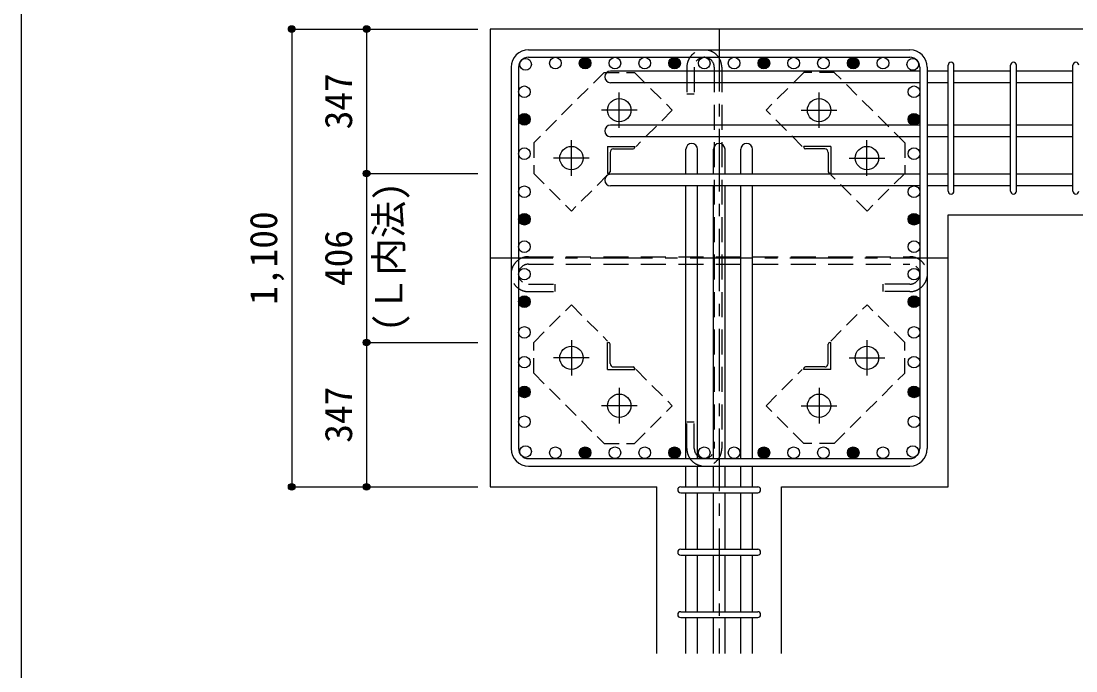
# Model space of a CAD drawing. Units: millimetres at full size, sheet at 1:30. Extents: x -5973 to 5954, y -4195 to 4201.
# Drawn here: x -5973 to -3439, y 1531 to 3092 of the extents above; entities that cross this region are included whole.
import ezdxf
from ezdxf.enums import TextEntityAlignment as Align

# ---------------------------------------------------------------- set-up
doc = ezdxf.new("R2010")
doc.units = ezdxf.units.MM
doc.header["$LTSCALE"] = 30
doc.header["$PDMODE"] = 32
doc.header["$PDSIZE"] = 15
for name, pattern in [('CHAIN1', [8, 5, -1, 1, -1]), ('DASHED1', [1.8, 1.2, -0.6]), ('DASHED2', [3, 2, -1])]:
    doc.linetypes.add(name, pattern=pattern)
for name, color, linetype in [('0-1', 2, 'Continuous'), ('0-2', 4, 'CHAIN1'), ('0-3', 4, 'Continuous'), ('0-4', 7, 'Continuous'), ('0-5', 7, 'Continuous'), ('0-6', 7, 'Continuous'), ('0-9', 4, 'DASHED1'), ('0-A', 4, 'Continuous'), ('0-C', 7, 'DASHED2'), ('0-D', 4, 'Continuous'), ('F-0_枠', 6, 'Continuous')]:
    doc.layers.add(name, color=color, linetype=linetype)
doc.styles.add('ＭＳ ゴシック', font='')
doc.styles.get('ＭＳ ゴシック').set_extended_font_data('MS Gothic')

msp = doc.modelspace()

# ---------------------------------------------------------------- linework, layer by layer
at = {"layer": '0-1'}
for p, q in [((-3345.8, 3073.3), (-4845.8, 3073.3)), ((-4845.8, 3073.3), (-4845.8, 1973.3)), ((-3745.8, 2626.8), (-3345.8, 2626.8)), ((-3745.8, 1973.3), (-3745.8, 2626.8)), ((-4845.8, 1973.3), (-4445.3, 1973.3)), ((-4445.3, 1573.3), (-4445.3, 1973.3)), ((-4146.3, 1573.3), (-4146.3, 1973.3)), ((-4146.3, 1973.3), (-3745.8, 1973.3))]:
    msp.add_line(p, q, dxfattribs=at)
at = {"layer": '0-2'}
for p, q in [((-4535.8, 2835.5), (-4535.8, 2921)), ((-4055.8, 2835.6), (-4055.8, 2921.1)), ((-4493.1, 2878.3), (-4578.6, 2878.3)), ((-4098.6, 2878.3), (-4013.1, 2878.3)), ((-4650.8, 2720.5), (-4650.8, 2806)), ((-3940.8, 2720.6), (-3940.8, 2806.1)), ((-4608.1, 2763.3), (-4693.6, 2763.3)), ((-3983.6, 2763.3), (-3898.1, 2763.3)), ((-4650.8, 2326), (-4650.8, 2240.5)), ((-3940.8, 2326.1), (-3940.8, 2240.6)), ((-4608, 2283.3), (-4693.5, 2283.3)), ((-3983.5, 2283.3), (-3898, 2283.3)), ((-4535.8, 2211), (-4535.8, 2125.5)), ((-4055.8, 2211.1), (-4055.8, 2125.6)), ((-4493, 2168.3), (-4578.5, 2168.3)), ((-4098.5, 2168.3), (-4013, 2168.3))]:
    msp.add_line(p, q, dxfattribs=at)
at = {"layer": '0-2', "color": 3, "linetype": 'Continuous'}
for centre in [(-4535.8, 2878.3), (-4055.8, 2878.3), (-4650.8, 2763.3), (-3940.8, 2763.3), (-4650.8, 2283.3), (-3940.8, 2283.3), (-4535.8, 2168.3), (-4055.8, 2168.3)]:
    msp.add_circle(centre, 28, dxfattribs=at)
at = {"layer": '0-3', "color": 3}
for centre in [(-4760.87, 2988.37), (-4689.32, 2991.3), (-4617.77, 2991.3), (-4546.22, 2991.3), (-4474.67, 2991.3), (-4403.12, 2991.3), (-4331.58, 2991.3), (-4260.03, 2991.3), (-4188.48, 2991.3), (-4116.93, 2991.3), (-4045.38, 2991.3), (-3973.83, 2991.3), (-3902.28, 2991.3), (-3830.73, 2988.37), (-4763.8, 2922.37), (-3827.8, 2922.37), (-4763.8, 2856.37), (-3827.8, 2856.37), (-4763.8, 2773.72), (-3827.8, 2773.72), (-4763.8, 2682.3), (-3827.8, 2682.3), (-4763.8, 2616.3), (-3827.8, 2616.3), (-4763.8, 2550.3), (-3827.8, 2550.3), (-4763.8, 2484.3), (-3827.8, 2484.3), (-4763.8, 2418.3), (-3827.8, 2418.3), (-4763.8, 2344.43), (-3827.8, 2344.43), (-4763.8, 2272.88), (-3827.8, 2272.88), (-4763.8, 2201.33), (-3827.8, 2201.33), (-4763.8, 2129.78), (-3827.8, 2129.78), (-4760.87, 2058.23), (-4689.32, 2055.3), (-4617.77, 2055.3), (-4546.22, 2055.3), (-4474.67, 2055.3), (-4403.12, 2055.3), (-4331.58, 2055.3), (-4260.03, 2055.3), (-4188.48, 2055.3), (-4116.93, 2055.3), (-4045.38, 2055.3), (-3973.83, 2055.3), (-3902.28, 2055.3), (-3830.73, 2058.23)]:
    msp.add_circle(centre, 14, dxfattribs=at)
at = {"layer": '0-3'}
for centre, radius in [((-4617.77, 2991.3), 12.6), ((-4617.77, 2991.3), 11.2), ((-4617.77, 2991.3), 9.8), ((-4617.77, 2991.3), 8.4), ((-4617.77, 2991.3), 7), ((-4617.77, 2991.3), 5.6), ((-4617.77, 2991.3), 4.2), ((-4617.77, 2991.3), 2.8), ((-4617.77, 2991.3), 1.4), ((-4403.12, 2991.3), 12.6), ((-4403.12, 2991.3), 11.2), ((-4403.12, 2991.3), 9.8), ((-4403.12, 2991.3), 8.4), ((-4403.12, 2991.3), 7), ((-4403.12, 2991.3), 5.6), ((-4403.12, 2991.3), 4.2), ((-4403.12, 2991.3), 2.8), ((-4403.12, 2991.3), 1.4), ((-4188.48, 2991.3), 12.6), ((-4188.48, 2991.3), 11.2), ((-4188.48, 2991.3), 9.8), ((-4188.48, 2991.3), 8.4), ((-4188.48, 2991.3), 7), ((-4188.48, 2991.3), 5.6), ((-4188.48, 2991.3), 4.2), ((-4188.48, 2991.3), 2.8), ((-4188.48, 2991.3), 1.4), ((-3973.83, 2991.3), 12.6), ((-3973.83, 2991.3), 11.2), ((-3973.83, 2991.3), 9.8), ((-3973.83, 2991.3), 8.4), ((-3973.83, 2991.3), 7), ((-3973.83, 2991.3), 5.6), ((-3973.83, 2991.3), 4.2), ((-3973.83, 2991.3), 2.8), ((-3973.83, 2991.3), 1.4), ((-4763.8, 2856.37), 12.6), ((-4763.8, 2856.37), 11.2), ((-4763.8, 2856.37), 9.8), ((-4763.8, 2856.37), 8.4), ((-3827.8, 2856.37), 12.6), ((-3827.8, 2856.37), 11.2), ((-3827.8, 2856.37), 9.8), ((-3827.8, 2856.37), 8.4), ((-4763.8, 2856.37), 7), ((-4763.8, 2856.37), 5.6), ((-4763.8, 2856.37), 4.2), ((-4763.8, 2856.37), 2.8), ((-4763.8, 2856.37), 1.4), ((-3827.8, 2856.37), 7), ((-3827.8, 2856.37), 5.6), ((-3827.8, 2856.37), 4.2), ((-3827.8, 2856.37), 2.8), ((-3827.8, 2856.37), 1.4), ((-4763.8, 2616.3), 12.6), ((-4763.8, 2616.3), 11.2), ((-4763.8, 2616.3), 9.8), ((-4763.8, 2616.3), 8.4), ((-4763.8, 2616.3), 7), ((-4763.8, 2616.3), 5.6), ((-4763.8, 2616.3), 4.2), ((-4763.8, 2616.3), 2.8), ((-4763.8, 2616.3), 1.4), ((-3827.8, 2616.3), 12.6), ((-3827.8, 2616.3), 11.2), ((-3827.8, 2616.3), 9.8), ((-3827.8, 2616.3), 8.4), ((-3827.8, 2616.3), 7), ((-3827.8, 2616.3), 5.6), ((-3827.8, 2616.3), 4.2), ((-3827.8, 2616.3), 2.8), ((-3827.8, 2616.3), 1.4), ((-4763.8, 2418.3), 12.6), ((-4763.8, 2418.3), 11.2), ((-4763.8, 2418.3), 9.8), ((-4763.8, 2418.3), 8.4), ((-4763.8, 2418.3), 7), ((-4763.8, 2418.3), 5.6), ((-4763.8, 2418.3), 4.2), ((-4763.8, 2418.3), 2.8), ((-4763.8, 2418.3), 1.4), ((-3827.8, 2418.3), 12.6), ((-3827.8, 2418.3), 11.2), ((-3827.8, 2418.3), 9.8), ((-3827.8, 2418.3), 8.4), ((-3827.8, 2418.3), 7), ((-3827.8, 2418.3), 5.6), ((-3827.8, 2418.3), 4.2), ((-3827.8, 2418.3), 2.8), ((-3827.8, 2418.3), 1.4), ((-4763.8, 2201.33), 12.6), ((-4763.8, 2201.33), 11.2), ((-4763.8, 2201.33), 9.8), ((-4763.8, 2201.33), 8.4), ((-4763.8, 2201.33), 7), ((-4763.8, 2201.33), 5.6), ((-4763.8, 2201.33), 4.2), ((-3827.8, 2201.33), 12.6), ((-3827.8, 2201.33), 11.2), ((-3827.8, 2201.33), 9.8), ((-3827.8, 2201.33), 8.4), ((-3827.8, 2201.33), 7), ((-3827.8, 2201.33), 5.6), ((-3827.8, 2201.33), 4.2), ((-4763.8, 2201.33), 2.8), ((-4763.8, 2201.33), 1.4), ((-3827.8, 2201.33), 2.8), ((-3827.8, 2201.33), 1.4), ((-4617.77, 2055.3), 12.6), ((-4617.77, 2055.3), 11.2), ((-4617.77, 2055.3), 9.8), ((-4617.77, 2055.3), 8.4), ((-4617.77, 2055.3), 7), ((-4617.77, 2055.3), 5.6), ((-4617.77, 2055.3), 4.2), ((-4617.77, 2055.3), 2.8), ((-4617.77, 2055.3), 1.4), ((-4403.12, 2055.3), 12.6), ((-4403.12, 2055.3), 11.2), ((-4403.12, 2055.3), 9.8), ((-4403.12, 2055.3), 8.4), ((-4403.12, 2055.3), 7), ((-4403.12, 2055.3), 5.6), ((-4403.12, 2055.3), 4.2), ((-4403.12, 2055.3), 2.8), ((-4403.12, 2055.3), 1.4), ((-4188.48, 2055.3), 12.6), ((-4188.48, 2055.3), 11.2), ((-4188.48, 2055.3), 9.8), ((-4188.48, 2055.3), 8.4), ((-4188.48, 2055.3), 7), ((-4188.48, 2055.3), 5.6), ((-4188.48, 2055.3), 4.2), ((-4188.48, 2055.3), 2.8), ((-4188.48, 2055.3), 1.4), ((-3973.83, 2055.3), 12.6), ((-3973.83, 2055.3), 11.2), ((-3973.83, 2055.3), 9.8), ((-3973.83, 2055.3), 8.4), ((-3973.83, 2055.3), 7), ((-3973.83, 2055.3), 5.6), ((-3973.83, 2055.3), 4.2), ((-3973.83, 2055.3), 2.8), ((-3973.83, 2055.3), 1.4)]:
    msp.add_circle(centre, radius, dxfattribs=at)
at = {"layer": '0-4'}
for p, q in [((-4753.8, 3023.3), (-3837.8, 3023.3)), ((-4753.8, 3005.3), (-3837.8, 3005.3)), ((-4795.8, 2981.3), (-4795.8, 2065.3)), ((-4777.8, 2981.3), (-4777.8, 2065.3)), ((-3813.8, 2981.3), (-3813.8, 2065.3)), ((-3795.8, 2981.3), (-3795.8, 2065.3)), ((-4753.8, 2041.3), (-3837.8, 2041.3)), ((-4753.8, 2023.3), (-3837.8, 2023.3))]:
    msp.add_line(p, q, dxfattribs=at)
for centre, radius, start, end in [((-4753.8, 2981.3), 42, 90, 180), ((-3837.8, 2981.3), 42, 0, 90), ((-4753.8, 2981.3), 24, 90, 180), ((-3837.8, 2981.3), 24, 0, 90), ((-4753.8, 2065.3), 42, 180, 270), ((-4753.8, 2065.3), 24, 180, 270), ((-4753.8, 2065.3), 24, 180, 270), ((-3837.8, 2065.3), 42, 270, 0), ((-3837.8, 2065.3), 24, 270, 0)]:
    msp.add_arc(centre, radius, start, end, dxfattribs=at)
at = {"layer": '0-5'}
for p, q in [((-3813.8, 2972.37), (-4556.8, 2972.37)), ((-3745.8, 2972.37), (-3795.8, 2972.37)), ((-3595.8, 2972.37), (-3731.8, 2972.37)), ((-3445.8, 2972.37), (-3581.8, 2972.37)), ((-3813.8, 2944.37), (-4556.8, 2944.37)), ((-3745.8, 2944.37), (-3795.8, 2944.37)), ((-3595.8, 2944.37), (-3731.8, 2944.37)), ((-3445.8, 2944.37), (-3581.8, 2944.37)), ((-3813.8, 2842.37), (-4556.8, 2842.37)), ((-3745.8, 2842.37), (-3795.8, 2842.37)), ((-3595.8, 2842.37), (-3731.8, 2842.37)), ((-3445.8, 2842.37), (-3581.8, 2842.37)), ((-3813.8, 2814.37), (-4556.8, 2814.37)), ((-3745.8, 2814.37), (-3795.8, 2814.37)), ((-3595.8, 2814.37), (-3731.8, 2814.37)), ((-3445.8, 2814.37), (-3581.8, 2814.37)), ((-4375.8, 2724.3), (-4375.8, 2784.3)), ((-4347.8, 2724.3), (-4347.8, 2784.3)), ((-4309.8, 2724.3), (-4309.8, 2784.3)), ((-4281.8, 2724.3), (-4281.8, 2784.3)), ((-4243.8, 2724.3), (-4243.8, 2784.3)), ((-4215.8, 2724.3), (-4215.8, 2784.3)), ((-3813.8, 2724.3), (-4556.8, 2724.3)), ((-3745.8, 2724.3), (-3795.8, 2724.3)), ((-3595.8, 2724.3), (-3731.8, 2724.3)), ((-3445.8, 2724.3), (-3581.8, 2724.3)), ((-3813.8, 2696.3), (-4556.8, 2696.3)), ((-4375.8, 2041.3), (-4375.8, 2696.3)), ((-4347.8, 2041.3), (-4347.8, 2696.3)), ((-4309.8, 2041.3), (-4309.8, 2696.3)), ((-4281.8, 2041.3), (-4281.8, 2696.3)), ((-4243.8, 2041.3), (-4243.8, 2696.3)), ((-4215.8, 2041.3), (-4215.8, 2696.3)), ((-3745.8, 2696.3), (-3795.8, 2696.3)), ((-3595.8, 2696.3), (-3731.8, 2696.3)), ((-3445.8, 2696.3), (-3581.8, 2696.3)), ((-4375.8, 1973.3), (-4375.8, 2023.3)), ((-4347.8, 1973.3), (-4347.8, 2023.3)), ((-4309.8, 1973.3), (-4309.8, 2023.3)), ((-4281.8, 1973.3), (-4281.8, 2023.3)), ((-4243.8, 1973.3), (-4243.8, 2023.3)), ((-4215.8, 1973.3), (-4215.8, 2023.3)), ((-4375.8, 1823.3), (-4375.8, 1959.3)), ((-4347.8, 1823.3), (-4347.8, 1959.3)), ((-4309.8, 1823.3), (-4309.8, 1959.3)), ((-4281.8, 1823.3), (-4281.8, 1959.3)), ((-4243.8, 1823.3), (-4243.8, 1959.3)), ((-4215.8, 1823.3), (-4215.8, 1959.3)), ((-4375.8, 1673.3), (-4375.8, 1809.3)), ((-4347.8, 1673.3), (-4347.8, 1809.3)), ((-4309.8, 1673.3), (-4309.8, 1809.3)), ((-4281.8, 1673.3), (-4281.8, 1809.3)), ((-4243.8, 1673.3), (-4243.8, 1809.3)), ((-4215.8, 1673.3), (-4215.8, 1809.3)), ((-4375.8, 1573.3), (-4375.8, 1659.3)), ((-4347.8, 1573.3), (-4347.8, 1659.3)), ((-4309.8, 1573.3), (-4309.8, 1659.3)), ((-4281.8, 1573.3), (-4281.8, 1659.3)), ((-4243.8, 1573.3), (-4243.8, 1659.3)), ((-4215.8, 1573.3), (-4215.8, 1659.3))]:
    msp.add_line(p, q, dxfattribs=at)
for centre, start, end in [((-4556.8, 2958.37), 90, 270), ((-4556.8, 2828.37), 90, 270), ((-4361.8, 2784.3), 0, 180), ((-4295.8, 2784.3), 0, 180), ((-4229.8, 2784.3), 0, 180), ((-4556.8, 2710.3), 90, 270)]:
    msp.add_arc(centre, 14, start, end, dxfattribs=at)
at = {"layer": '0-6'}
for p, q in [((-3745.8, 2683.8), (-3745.8, 2986.37)), ((-3731.8, 2683.8), (-3731.8, 2986.37)), ((-3595.8, 2683.8), (-3595.8, 2986.37)), ((-3581.8, 2683.8), (-3581.8, 2986.37)), ((-3445.8, 2683.8), (-3445.8, 2986.37)), ((-4388.3, 1973.3), (-4203.3, 1973.3)), ((-4388.3, 1959.3), (-4203.3, 1959.3)), ((-4388.3, 1823.3), (-4203.3, 1823.3)), ((-4388.3, 1809.3), (-4203.3, 1809.3)), ((-4388.3, 1673.3), (-4203.3, 1673.3)), ((-4388.3, 1659.3), (-4203.3, 1659.3))]:
    msp.add_line(p, q, dxfattribs=at)
for centre, start, end in [((-3738.8, 2986.37), 0, 180), ((-3738.8, 2986.37), 0, 180), ((-3738.8, 2986.37), 0, 180), ((-3738.8, 2986.37), 0, 180), ((-3588.8, 2986.37), 0, 180), ((-3438.8, 2986.37), 0, 180), ((-3738.8, 2683.8), 180, 0), ((-3738.8, 2683.8), 180, 0), ((-3738.8, 2683.8), 180, 0), ((-3738.8, 2683.8), 180, 0), ((-3588.8, 2683.8), 180, 0), ((-3438.8, 2683.8), 180, 0), ((-4388.3, 1966.3), 90, 270), ((-4388.3, 1966.3), 90, 270), ((-4388.3, 1966.3), 90, 270), ((-4388.3, 1966.3), 90, 270), ((-4203.3, 1966.3), 270, 90), ((-4203.3, 1966.3), 270, 90), ((-4203.3, 1966.3), 270, 90), ((-4203.3, 1966.3), 270, 90), ((-4388.3, 1816.3), 90, 270), ((-4203.3, 1816.3), 270, 90), ((-4388.3, 1666.3), 90, 270), ((-4203.3, 1666.3), 270, 90)]:
    msp.add_arc(centre, 7, start, end, dxfattribs=at)
at = {"layer": '0-9'}
for p, q in [((-4572.44, 2968.94), (-4741.44, 2799.94)), ((-4572.44, 2968.94), (-4498.9, 2968.94)), ((-4498.9, 2968.94), (-4408.39, 2878.43)), ((-4092.7, 2968.94), (-4183.21, 2878.43)), ((-4019.16, 2968.94), (-4092.7, 2968.94)), ((-3850.16, 2799.94), (-4019.16, 2968.94)), ((-4408.39, 2878.43), (-4495.52, 2791.3)), ((-4096.08, 2791.3), (-4183.21, 2878.43)), ((-4741.44, 2799.94), (-4741.44, 2726.4)), ((-3850.16, 2799.94), (-3850.16, 2726.4)), ((-4741.44, 2726.4), (-4650.93, 2635.89)), ((-4563.8, 2723.02), (-4650.93, 2635.89)), ((-3940.67, 2635.89), (-4027.8, 2723.02)), ((-3850.16, 2726.4), (-3940.67, 2635.89)), ((-4741.44, 2320.2), (-4650.93, 2410.71)), ((-4650.93, 2410.71), (-4563.8, 2323.58)), ((-4027.8, 2323.58), (-3940.67, 2410.71)), ((-3850.16, 2320.2), (-3940.67, 2410.71)), ((-4741.44, 2246.66), (-4741.44, 2320.2)), ((-3850.16, 2246.66), (-3850.16, 2320.2)), ((-4741.44, 2246.66), (-4572.44, 2077.66)), ((-4495.52, 2255.3), (-4408.39, 2168.17)), ((-4183.21, 2168.17), (-4096.08, 2255.3)), ((-4019.16, 2077.66), (-3850.16, 2246.66)), ((-4498.9, 2077.66), (-4408.39, 2168.17)), ((-4092.7, 2077.66), (-4183.21, 2168.17)), ((-4572.44, 2077.66), (-4498.9, 2077.66)), ((-4019.16, 2077.66), (-4092.7, 2077.66))]:
    msp.add_line(p, q, dxfattribs=at)
at = {"layer": '0-A'}
for p, q in [((-4563.8, 2791.3), (-4498.8, 2791.3)), ((-4563.8, 2791.3), (-4563.8, 2726.3)), ((-4498.8, 2791.3), (-4498.8, 2789.3)), ((-4027.8, 2791.3), (-4092.8, 2791.3)), ((-4092.8, 2789.3), (-4092.8, 2791.3)), ((-4027.8, 2791.3), (-4027.8, 2726.3)), ((-4557.8, 2776.8), (-4557.8, 2730.3)), ((-4549.3, 2785.3), (-4502.8, 2785.3)), ((-4042.3, 2785.3), (-4088.8, 2785.3)), ((-4033.8, 2776.8), (-4033.8, 2730.3)), ((-4561.8, 2726.3), (-4563.8, 2726.3)), ((-4027.8, 2726.3), (-4029.8, 2726.3)), ((-4563.8, 2320.3), (-4561.8, 2320.3)), ((-4563.8, 2255.3), (-4563.8, 2320.3)), ((-4557.8, 2269.8), (-4557.8, 2316.3)), ((-4033.8, 2269.8), (-4033.8, 2316.3)), ((-4029.8, 2320.3), (-4027.8, 2320.3)), ((-4027.8, 2255.3), (-4027.8, 2320.3)), ((-4549.3, 2261.3), (-4502.8, 2261.3)), ((-4498.8, 2257.3), (-4498.8, 2255.3)), ((-4092.8, 2255.3), (-4092.8, 2257.3)), ((-4042.3, 2261.3), (-4088.8, 2261.3)), ((-4563.8, 2255.3), (-4498.8, 2255.3)), ((-4027.8, 2255.3), (-4092.8, 2255.3))]:
    msp.add_line(p, q, dxfattribs=at)
for centre, radius, start, end in [((-4502.8, 2789.3), 4, 270, 0), ((-4088.8, 2789.3), 4, 180, 270), ((-4549.3, 2776.8), 8.5, 90, 180), ((-4042.3, 2776.8), 8.5, 0, 90), ((-4561.8, 2730.3), 4, 270, 0), ((-4029.8, 2730.3), 4, 180, 270), ((-4561.8, 2316.3), 4, 0, 90), ((-4029.8, 2316.3), 4, 90, 180), ((-4549.3, 2269.8), 8.5, 180, 270), ((-4502.8, 2257.3), 4, 0, 90), ((-4088.8, 2257.3), 4, 90, 180), ((-4042.3, 2269.8), 8.5, 270, 0)]:
    msp.add_arc(centre, radius, start, end, dxfattribs=at)
at = {"layer": '0-C'}
for p, q in [((-4373.58, 2981.3), (-4373.58, 2917.3)), ((-4355.58, 2981.3), (-4355.58, 2917.3)), ((-4307.58, 2981.3), (-4307.58, 2065.3)), ((-4289.58, 2981.3), (-4289.58, 2065.3)), ((-4373.58, 2917.3), (-4355.58, 2917.3)), ((-4753.8, 2526.3), (-3837.8, 2526.3)), ((-4753.8, 2508.3), (-3837.8, 2508.3)), ((-4753.8, 2460.3), (-4689.8, 2460.3)), ((-4689.8, 2442.3), (-4689.8, 2460.3)), ((-3837.8, 2460.3), (-3901.8, 2460.3)), ((-4753.8, 2442.3), (-4689.8, 2442.3)), ((-4355.58, 2065.3), (-4355.58, 2129.3))]:
    msp.add_line(p, q, dxfattribs=at)
for points in [[(-3837.8, 2442.3), (-3901.8, 2442.3), (-3901.8, 2460.3)], [(-4373.58, 2065.3), (-4373.58, 2129.3), (-4355.58, 2129.3)]]:
    msp.add_lwpolyline(points, dxfattribs=at)
for centre, radius, start, end in [((-4331.58, 2981.3), 42, 0, 180), ((-4331.58, 2981.3), 24, 0, 180), ((-4753.8, 2484.3), 42, 90, 270), ((-3837.8, 2484.3), 42, 270, 90), ((-4753.8, 2484.3), 24, 90, 270), ((-3837.8, 2484.3), 24, 270, 90), ((-4331.58, 2065.3), 42, 180, 0), ((-4331.58, 2065.3), 24, 180, 0)]:
    msp.add_arc(centre, radius, start, end, dxfattribs=at)
at = {"layer": '0-D'}
for p, q in [((-5322.84, 3073.3), (-5142.84, 3073.3)), ((-5322.84, 3073.3), (-5142.84, 3073.3)), ((-5322.84, 3073.3), (-5322.84, 1973.3)), ((-5142.84, 3073.3), (-5142.84, 2726.3)), ((-5142.84, 3073.3), (-4875.8, 3073.3)), ((-5142.84, 2726.3), (-4875.8, 2726.3)), ((-5142.84, 2726.3), (-5142.84, 2320.3)), ((-5142.84, 2320.3), (-4875.8, 2320.3)), ((-5142.84, 2320.3), (-5142.84, 1973.3)), ((-5322.84, 1973.3), (-5142.84, 1973.3)), ((-5142.84, 1973.3), (-4875.8, 1973.3)), ((-5142.84, 1973.3), (-4875.8, 1973.3))]:
    msp.add_line(p, q, dxfattribs=at)
at = {"layer": '0-D', "linetype": 'CHAIN1'}
for p, q in [((-4295.8, 3073.3), (-4295.8, 1573.3)), ((-4845.8, 2523.3), (-3745.8, 2523.3))]:
    msp.add_line(p, q, dxfattribs=at)
at = {"layer": '0-D'}
for centre, radius in [((-5322.84, 3073.3), 8), ((-5322.84, 3073.3), 7.2), ((-5322.84, 3073.3), 6.4), ((-5322.84, 3073.3), 5.6), ((-5322.84, 3073.3), 4.8), ((-5322.84, 3073.3), 4), ((-5322.84, 3073.3), 3.2), ((-5322.84, 3073.3), 2.4), ((-5322.84, 3073.3), 1.6), ((-5322.84, 3073.3), 0.8), ((-5142.84, 3073.3), 8), ((-5142.84, 3073.3), 7.2), ((-5142.84, 3073.3), 6.4), ((-5142.84, 3073.3), 5.6), ((-5142.84, 3073.3), 4.8), ((-5142.84, 3073.3), 4), ((-5142.84, 3073.3), 3.2), ((-5142.84, 3073.3), 2.4), ((-5142.84, 3073.3), 1.6), ((-5142.84, 3073.3), 0.8), ((-5142.84, 2726.3), 8), ((-5142.84, 2726.3), 7.2), ((-5142.84, 2726.3), 6.4), ((-5142.84, 2726.3), 5.6), ((-5142.84, 2726.3), 4.8), ((-5142.84, 2726.3), 4), ((-5142.84, 2726.3), 3.2), ((-5142.84, 2726.3), 2.4), ((-5142.84, 2726.3), 1.6), ((-5142.84, 2726.3), 0.8), ((-5142.84, 2320.3), 8), ((-5142.84, 2320.3), 7.2), ((-5142.84, 2320.3), 6.4), ((-5142.84, 2320.3), 5.6), ((-5142.84, 2320.3), 4.8), ((-5142.84, 2320.3), 4), ((-5142.84, 2320.3), 3.2), ((-5142.84, 2320.3), 2.4), ((-5142.84, 2320.3), 1.6), ((-5142.84, 2320.3), 0.8), ((-5322.84, 1973.3), 8), ((-5322.84, 1973.3), 7.2), ((-5322.84, 1973.3), 6.4), ((-5322.84, 1973.3), 5.6), ((-5322.84, 1973.3), 4.8), ((-5322.84, 1973.3), 4), ((-5142.84, 1973.3), 8), ((-5142.84, 1973.3), 7.2), ((-5142.84, 1973.3), 6.4), ((-5142.84, 1973.3), 5.6), ((-5142.84, 1973.3), 4.8), ((-5142.84, 1973.3), 4), ((-5322.84, 1973.3), 3.2), ((-5322.84, 1973.3), 2.4), ((-5322.84, 1973.3), 1.6), ((-5322.84, 1973.3), 0.8), ((-5142.84, 1973.3), 3.2), ((-5142.84, 1973.3), 2.4), ((-5142.84, 1973.3), 1.6), ((-5142.84, 1973.3), 0.8)]:
    msp.add_circle(centre, radius, dxfattribs=at)
at = {"layer": '0-D', "color": 7}
for p in [(-5322.84, 3073.3), (-5142.84, 3073.3), (-5142.84, 3073.3), (-5142.84, 2726.3), (-5142.84, 2726.3), (-5142.84, 2320.3), (-5142.84, 2320.3), (-5322.84, 1973.3), (-5142.84, 1973.3), (-5142.84, 1973.3)]:
    msp.add_point(p, dxfattribs=at)
at = {"layer": 'F-0_枠'}
msp.add_line((-5972.88, 4201.15), (-5972.88, -4195.24), dxfattribs=at)

# ---------------------------------------------------------------- texts
at = {"layer": '0-D', "style": 'ＭＳ ゴシック'}
for s, p in [('347', (-5157.84, 2832.3)), ('(Ｌ内法)', (-5036.86, 2345.86)), ('1,100', (-5337.84, 2410.8)), ('406', (-5157.84, 2455.8)), ('347', (-5157.84, 2079.3))]:
    msp.add_text(s, height=65.98, rotation=90, dxfattribs=at).set_placement(p, align=Align.BOTTOM_LEFT)

doc.saveas('drawing.dxf')
